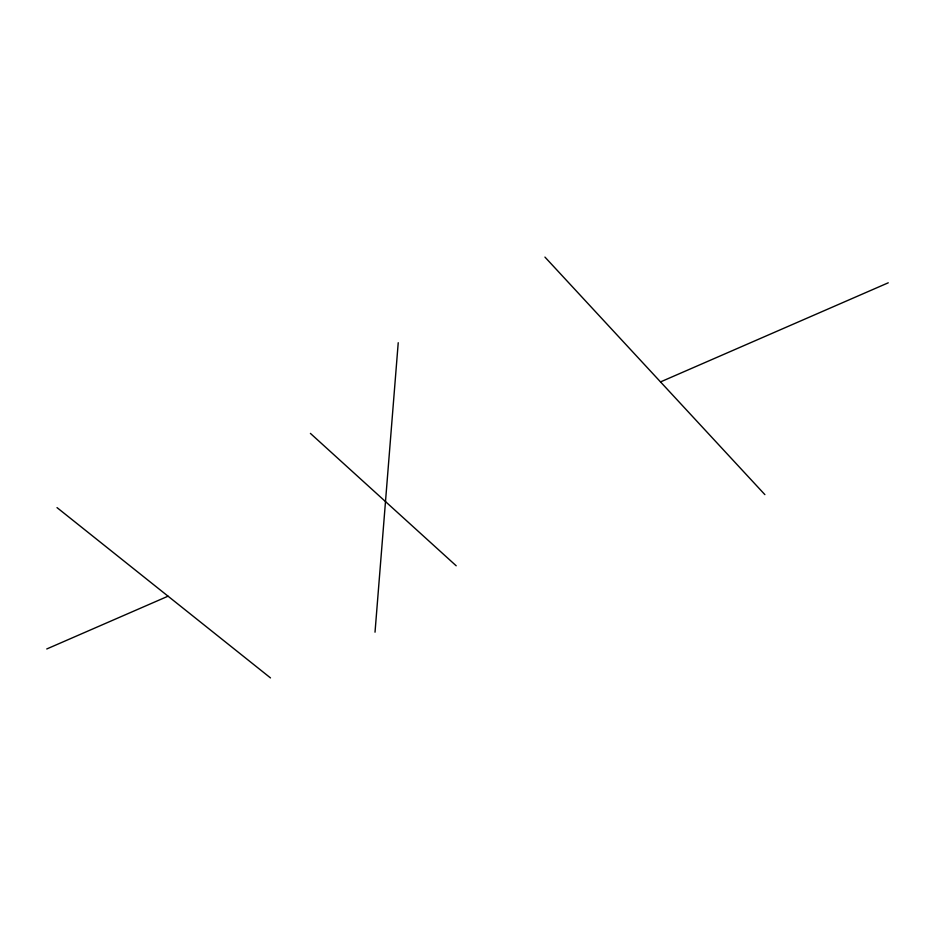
<?xml version="1.0" encoding="UTF-8"?>
<svg xmlns="http://www.w3.org/2000/svg" width="935" height="935" viewBox="0 0 935 935"><rect width="100%" height="100%" fill="white"/><g stroke="black" fill="none" stroke-linecap="round" stroke-linejoin="round"><path stroke-width="1.4" d="M375.017 632.189L398.228 342.724M46.75 648.972L168.055 596.191M660.519 381.912L888.25 282.814M57.012 507.611L270.495 677.91M310.408 433.396L456.198 565.792M544.941 257.09L764.877 494.615"/></g></svg>
